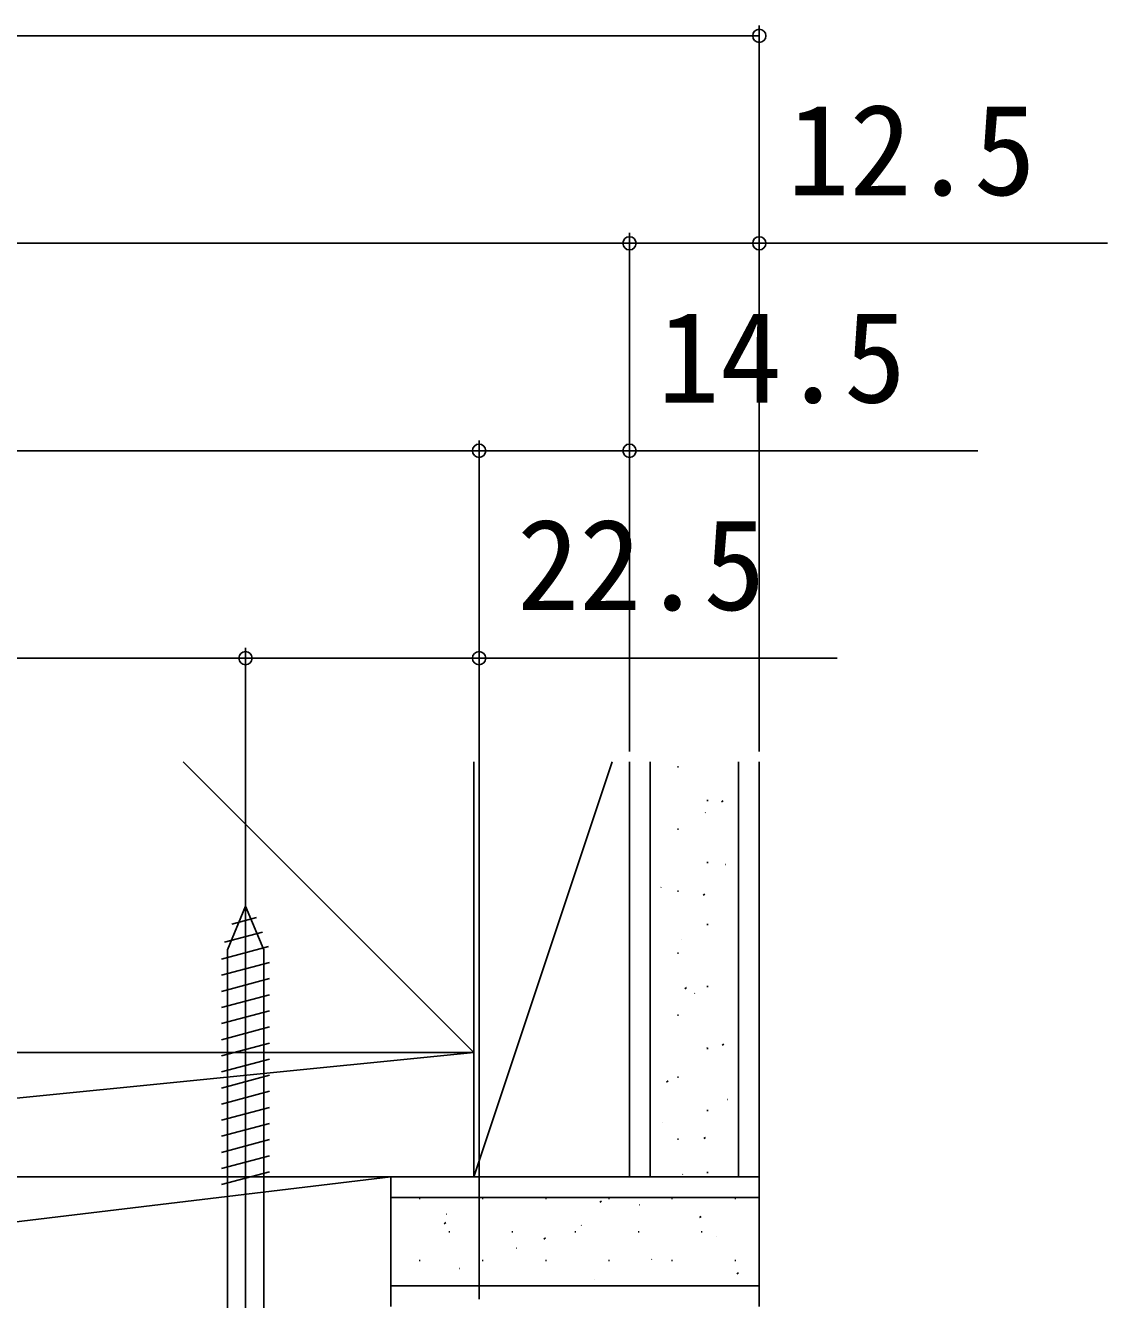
# Model space of a CAD drawing. Units: millimetres, scale not verified. Extents: x -525 to 525, y -783 to 779.
# Drawn here: x -322.7 to -218.4, y 497 to 619.8 of the extents above; entities that cross this region are included whole.
import ezdxf
from ezdxf.enums import TextEntityAlignment as Align

# ---------------------------------------------------------------- set-up
doc = ezdxf.new("R2010")
doc.units = ezdxf.units.MM
doc.header["$LTSCALE"] = 4
for name, color, linetype in [('0-4_YKK_13', 4, 'Continuous'), ('0-6_YKK_D', 6, 'Continuous'), ('0-8_YSS_K', 3, 'Continuous'), ('0-9_YSS_KE', 3, 'Continuous')]:
    doc.layers.add(name, color=color, linetype=linetype)
doc.styles.add('ＭＳ ゴシック', font='')
doc.styles.get('ＭＳ ゴシック').set_extended_font_data('MS Gothic')

msp = doc.modelspace()

# ---------------------------------------------------------------- linework, layer by layer
at = {"layer": '0-4_YKK_13'}
for p, q in [((-301.5, 489.9), (-301.5, 537.4)), ((-301.5, 534.9), (-303.25, 530.675)), ((-301.5, 534.9), (-299.75, 530.675)), ((-301.5, 534.9), (-299.75, 530.675)), ((-302.819, 533.153), (-300.445, 533.789)), ((-303.542, 531.406), (-299.866, 532.392)), ((-303.8, 529.784), (-299.287, 530.994)), ((-303.25, 494.9), (-303.25, 530.675)), ((-299.75, 494.9), (-299.75, 530.675)), ((-303.8, 528.232), (-299.2, 529.464)), ((-303.8, 526.679), (-299.2, 527.911)), ((-303.8, 525.126), (-299.2, 526.358)), ((-303.8, 523.573), (-299.2, 524.805)), ((-303.8, 522.02), (-299.2, 523.252)), ((-303.8, 520.467), (-299.2, 521.7)), ((-303.8, 518.914), (-299.2, 520.147)), ((-303.8, 517.361), (-299.2, 518.594)), ((-303.8, 515.808), (-299.2, 517.041)), ((-303.8, 514.255), (-299.2, 515.488)), ((-303.8, 512.702), (-299.2, 513.935)), ((-303.8, 511.15), (-299.2, 512.382)), ((-303.8, 509.597), (-299.2, 510.829)), ((-303.8, 508.044), (-299.2, 509.276))]:
    msp.add_line(p, q, dxfattribs=at)
at = {"layer": '0-6_YKK_D'}
for p, q in [((-252, 549.8), (-252, 619.8)), ((-460, 618.8), (-252, 618.8)), ((-264.5, 549.8), (-264.5, 599.8)), ((-264.5, 549.8), (-264.5, 599.8)), ((-252, 549.8), (-252, 599.8)), ((-447.5, 598.8), (-264.5, 598.8)), ((-279, 497), (-279, 579.8)), ((-279, 578.8), (-279, 579.8)), ((-264.5, 578.8), (-264.5, 579.8)), ((-400, 578.8), (-279, 578.8)), ((-301.5, 537.4), (-301.5, 559.8)), ((-301.5, 537.4), (-301.5, 559.8)), ((-279, 497), (-279, 559.8)), ((-377.5, 558.8), (-301.5, 558.8))]:
    msp.add_line(p, q, dxfattribs=at)
for points in [[(-264.5, 598.8), (-252, 598.8), (-218.45, 598.8)], [(-279, 578.8), (-264.5, 578.8), (-230.95, 578.8)], [(-301.5, 558.8), (-279, 558.8), (-244.495, 558.8)]]:
    msp.add_lwpolyline(points, dxfattribs=at)
for centre in [(-252, 618.8), (-264.5, 598.8), (-264.5, 598.8), (-252, 598.8), (-279, 578.8), (-279, 578.8), (-264.5, 578.8), (-301.5, 558.8), (-301.5, 558.8), (-279, 558.8)]:
    msp.add_circle(centre, 0.637, dxfattribs=at)
at = {"layer": '0-8_YSS_K'}
for p, q in [((-264.5, 548.8), (-264.5, 508.8)), ((-262.5, 508.8), (-262.5, 548.8)), ((-259.89, 548.31), (-259.79, 548.31)), ((-254, 508.8), (-254, 548.8)), ((-252, 548.8), (-252, 496.3)), ((-257.04, 545.08), (-256.94, 545.08)), ((-255.648, 544.951), (-255.481, 545.062)), ((-257.199, 543.902), (-257.181, 543.909)), ((-259.89, 542.33), (-259.79, 542.33)), ((-257.04, 539.1), (-256.94, 539.1)), ((-255.248, 538.911), (-255.229, 538.918)), ((-261.488, 536.701), (-261.469, 536.708)), ((-259.89, 536.35), (-259.79, 536.35)), ((-257.417, 535.945), (-257.25, 536.055)), ((-257.04, 533.12), (-256.94, 533.12)), ((-259.536, 531.711), (-259.517, 531.717)), ((-259.89, 530.37), (-259.79, 530.37)), ((-259.185, 526.938), (-259.019, 527.049)), ((-257.04, 527.14), (-256.94, 527.14)), ((-258.244, 526.486), (-258.225, 526.493)), ((-259.89, 524.39), (-259.79, 524.39)), ((-257.046, 521.229), (-257.027, 521.235)), ((-257.04, 521.16), (-256.94, 521.16)), ((-255.576, 521.492), (-255.409, 521.602)), ((-259.89, 518.41), (-259.79, 518.41)), ((-260.954, 517.932), (-260.788, 518.042)), ((-255.094, 516.238), (-255.075, 516.245)), ((-257.04, 515.18), (-256.94, 515.18)), ((-261.334, 514.028), (-261.316, 514.035)), ((-259.89, 512.43), (-259.79, 512.43)), ((-257.345, 512.486), (-257.178, 512.596)), ((-287.5, 508.8), (-391.5, 496.3)), ((-287.5, 496.3), (-287.5, 508.8)), ((-259.383, 509.037), (-259.364, 509.044)), ((-257.04, 509.2), (-256.94, 509.2)), ((-287.5, 506.8), (-252, 506.8)), ((-284.77, 506.711), (-284.67, 506.711)), ((-278.69, 506.711), (-278.59, 506.711)), ((-272.61, 506.711), (-272.51, 506.711)), ((-267.372, 506.355), (-267.205, 506.465)), ((-266.53, 506.711), (-266.43, 506.711)), ((-263.57, 506.095), (-263.551, 506.102)), ((-260.45, 506.711), (-260.35, 506.711)), ((-254.37, 506.711), (-254.27, 506.711)), ((-282.169, 505.191), (-282.15, 505.198)), ((-257.767, 504.877), (-257.6, 504.987)), ((-282.356, 504.273), (-282.189, 504.383)), ((-269.15, 504.119), (-269.131, 504.126)), ((-281.92, 503.481), (-281.82, 503.481)), ((-275.84, 503.481), (-275.74, 503.481)), ((-272.751, 502.795), (-272.584, 502.905)), ((-269.76, 503.481), (-269.66, 503.481)), ((-263.68, 503.481), (-263.58, 503.481)), ((-257.6, 503.481), (-257.5, 503.481)), ((-256.132, 503.047), (-256.113, 503.054)), ((-275.391, 501.909), (-275.372, 501.916)), ((-284.77, 500.731), (-284.67, 500.731)), ((-280.877, 499.966), (-280.858, 499.973)), ((-278.69, 500.731), (-278.59, 500.731)), ((-272.61, 500.731), (-272.51, 500.731)), ((-266.53, 500.731), (-266.43, 500.731)), ((-262.372, 500.837), (-262.353, 500.844)), ((-260.45, 500.731), (-260.35, 500.731)), ((-254.37, 500.731), (-254.27, 500.731)), ((-267.858, 498.895), (-267.839, 498.901)), ((-254.157, 499.431), (-253.99, 499.541)), ((-252, 498.3), (-287.5, 498.3))]:
    msp.add_line(p, q, dxfattribs=at)
msp.add_lwpolyline([(-266.167, 548.8), (-279.5, 508.8), (-252, 508.8)], dxfattribs=at)
at = {"layer": '0-9_YSS_KE'}
for p, q in [((-307.5, 548.8), (-279.5, 520.8)), ((-279.5, 548.8), (-279.5, 520.8)), ((-279.5, 520.8), (-279.5, 508.8))]:
    msp.add_line(p, q, dxfattribs=at)
for points in [[(-279.5, 520.8), (-399.5, 520.8), (-399.5, 548.8)], [(-279.5, 508.8), (-399.5, 508.8), (-279.5, 520.8)]]:
    msp.add_lwpolyline(points, dxfattribs=at)

# ---------------------------------------------------------------- texts
at = {"layer": '0-6_YKK_D', "style": 'ＭＳ ゴシック'}
for s, p in [('12.5', (-249.291, 600.8)), ('14.5', (-261.791, 580.8)), ('22.5', (-275.336, 560.8))]:
    msp.add_text(s, height=8.798, dxfattribs=at).set_placement(p, align=Align.BOTTOM_LEFT)

doc.saveas('drawing.dxf')
